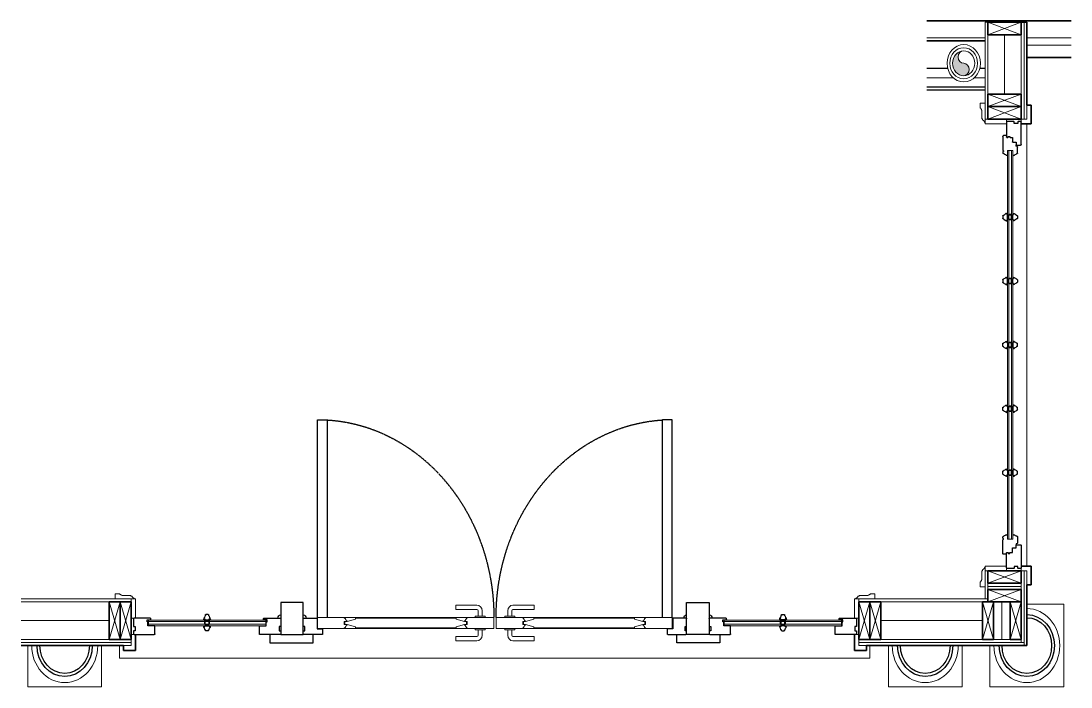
# Model space of a CAD drawing. Header units: inches. Extents: x -6116765 to 6074085, y -988255 to 3489801.
# Drawn here: x -5756407 to -4790894, y 534357 to 1146720 of the extents above; entities that cross this region are included whole.
import ezdxf

# ---------------------------------------------------------------- set-up
doc = ezdxf.new("R2010")
doc.units = ezdxf.units.IN
doc.linetypes.add('HIDDEN', pattern=[0.375, 0.25, -0.125])
for name, color, linetype, lineweight in [('0_11mm_Line_Weight', 8, 'Continuous', 9), ('0_18mm_Line_Weight', 1, 'Continuous', 18), ('0_20mm_Line_Weight', 3, 'Continuous', 20), ('0_35mm_Line_Weight', 4, 'Continuous', 35), ('Doors', 3, 'Continuous', 20), ('Insulation', 31, 'Continuous', 9), ('ME_Plumbing', 1, 'Continuous', 18), ('Partition_Framed', 250, 'Continuous', 25), ('Stairs_Steps', 1, 'Continuous', 18), ('Window_Frames', 250, 'Continuous', 25), ('Window_Glass', 1, 'Continuous', 18)]:
    doc.layers.add(name, color=color, linetype=linetype, lineweight=lineweight)
doc.layers.add('Doors_swing', color=8, linetype='Continuous')
doc.layers.add('Wall', color=7, linetype='Continuous')
doc.linetypes.add('BATTING', pattern='A,0.00254,-2.54,[134,ltypeshp.shx,S=2.54,R=0,X=-2.54,Y=0],-5.08,[134,ltypeshp.shx,S=2.54,R=180,X=2.54,Y=0],-2.54', length=10.16254)

# ---------------------------------------------------------------- blocks, each defined once
blk = doc.blocks.new('Door_Arch')
at = {"layer": 'Doors'}
for p, q in [((-64, 20.6), (-86, 20.6)), ((-86, 20.6), (-86, 0)), ((0, 0), (-86, 0)), ((-64, 17.5), (-64, 20.6)), ((-55, 13.5), (-55, 15.1)), ((-15, 13.5), (-55, 13.5)), ((-15, 11.1), (-15, 13.5)), ((0, 0), (0, 3.2))]:
    blk.add_line(p, q, dxfattribs=at)
blk.add_lwpolyline([(-64, 17.5, 0.073464), (-64, 18.3, 0.073464)], format="xyb", dxfattribs=at)
for centre, radius, start, end in [((-62.4, 14.3), 3.54, 33.549, 117.2539), ((-56, 20.3), 5.33, 229.4186, 280.5885), ((-13.3, 5.4), 6.01, 17.2531, 106.7937), ((-1.5, 9.4), 6.44, 200.7728, 283.8585)]:
    blk.add_arc(centre, radius, start, end, dxfattribs=at)
blk = doc.blocks.new('doors_windows_set')
at = {"layer": 'ME_Plumbing'}
blk.add_hatch(color=256, dxfattribs=at).paths.add_polyline_path([(23936.8, 4828.5, 1), (23936.8, 4778.5, 0.414214), (23986.8, 4828.5, 0.414214), (23936.8, 4878.5, -1)])
at = {"layer": '0_11mm_Line_Weight'}
for p, q in [((23827.6, 4943), (23677.6, 4993)), ((23827.6, 4993), (23677.6, 4943)), ((23827.6, 4654.8), (23677.6, 4704.8)), ((23827.6, 4704.8), (23677.6, 4654.8)), ((23677.6, 4604.8), (23827.6, 4654.8)), ((23827.6, 4604.8), (23677.6, 4654.8)), ((23665.1, 2494.3), (23665.1, 2794)), ((23677.6, 2744), (23827.6, 2794)), ((23827.6, 2744), (23677.6, 2794)), ((23677.6, 2669.3), (23827.6, 2719.3)), ((23827.6, 2669.3), (23677.6, 2719.3)), ((23727.6, 2669.3), (23677.6, 2519.3)), ((23677.6, 2669.3), (23727.6, 2519.3)), ((23852.6, 2669.3), (23802.6, 2519.3)), ((23802.6, 2669.3), (23852.6, 2519.3)), ((24359.4, 2669.3), (24309.4, 2519.3)), ((24309.4, 2669.3), (24359.4, 2519.3)), ((24409.4, 2669.3), (24359.4, 2519.3)), ((24359.4, 2669.3), (24409.4, 2519.3)), ((27683.2, 2519.3), (27733.2, 2669.3)), ((27733.2, 2519.3), (27683.2, 2669.3)), ((27733.2, 2669.3), (27783.2, 2519.3)), ((27783.2, 2669.3), (27733.2, 2519.3)), ((24409.4, 2506.8), (23665.1, 2506.8)), ((23677.6, 2519.3), (23677.6, 2506.8)), ((28179.6, 2506.8), (27683.2, 2506.8))]:
    blk.add_line(p, q, dxfattribs=at)
at = {"layer": '0_18mm_Line_Weight'}
for p, q in [((23453.8, 4931), (23652.6, 4931)), ((23840.1, 4931), (24102.4, 4931)), ((23453.8, 4901), (23652.6, 4901)), ((23652.6, 2813), (23652.6, 4585.8))]:
    blk.add_line(p, q, dxfattribs=at)
at = {"layer": '0_20mm_Line_Weight'}
for p, q in [((23665.1, 4604.8), (23665.1, 4993)), ((23827.6, 4993), (23840.1, 4993)), ((23840.1, 4604.8), (23840.1, 4993)), ((23677.6, 4704.8), (23677.6, 4943)), ((23827.6, 4704.8), (23827.6, 4943)), ((23652.6, 4660.8), (23652.6, 4604.8)), ((23677.6, 4604.8), (23652.6, 4604.8)), ((23678, 4591.8), (23678, 4604.8)), ((23744.1, 4591.8), (23744.1, 4604.8)), ((23827.6, 4604.8), (23840.1, 4604.8)), ((23840.1, 4604.8), (23840.1, 4585.8)), ((23744.1, 4585.8), (23840.1, 4585.8)), ((23677.6, 2794), (23652.6, 2794)), ((23652.6, 2738), (23652.6, 2794)), ((23678, 2807), (23678, 2794)), ((23744.1, 2813), (23840.1, 2813)), ((23744.1, 2807), (23744.1, 2794)), ((23827.6, 2794), (23840.1, 2794)), ((23840.1, 2794), (23840.1, 2813)), ((23840.1, 2681.8), (23840.1, 2794)), ((23677.6, 2719.3), (23677.6, 2744)), ((23827.6, 2719.3), (23827.6, 2744)), ((23827.6, 2681.8), (24409.4, 2681.8)), ((23852.6, 2669.3), (24309.4, 2669.3)), ((24409.4, 2669.3), (24409.4, 2681.8)), ((24409.4, 2681.8), (24428.4, 2681.8)), ((24428.4, 2604.7), (24428.4, 2681.8)), ((27664.2, 2681.8), (27664.2, 2604.7)), ((27683.2, 2681.8), (27664.2, 2681.8)), ((27683.2, 2681.8), (28179.6, 2681.8)), ((27683.2, 2669.3), (27683.2, 2681.8)), ((27783.2, 2669.3), (28179.6, 2669.3)), ((24425.7, 2604.7), (24409.4, 2604.7)), ((27670.2, 2604.7), (27683.2, 2604.7)), ((24425.7, 2538.7), (24409.4, 2538.7)), ((27670.2, 2538.7), (27683.2, 2538.7)), ((23727.6, 2519.3), (23802.6, 2519.3)), ((23852.6, 2519.3), (24309.4, 2519.3)), ((24374.4, 2494.3), (24409.4, 2494.3)), ((24409.4, 2494.3), (24409.4, 2519.3)), ((27683.2, 2519.3), (27683.2, 2494.3)), ((27718.2, 2494.3), (27683.2, 2494.3)), ((27783.2, 2519.3), (28179.6, 2519.3))]:
    blk.add_line(p, q, dxfattribs=at)
at = {"layer": '0_35mm_Line_Weight'}
for p, q in [((23453.8, 4998), (24102.4, 4998)), ((23652.6, 4660.8), (23652.6, 4993)), ((23677.6, 4993), (23652.6, 4993)), ((23677.6, 4993), (23827.6, 4993)), ((23677.6, 4993), (23677.6, 4943)), ((23827.6, 4943), (23827.6, 4993)), ((23677.6, 4943), (23827.6, 4943)), ((23840.1, 4918.5), (24102.4, 4918.5)), ((23453.8, 4851), (23652.6, 4851)), ((23677.6, 4704.8), (23827.6, 4704.8)), ((23677.6, 4604.8), (23677.6, 4704.8)), ((23827.6, 4604.8), (23827.6, 4704.8)), ((23652.6, 4660.8), (23633.6, 4660.8)), ((23633.6, 4585.8), (23633.6, 4660.8)), ((23677.6, 4654.8), (23827.6, 4654.8)), ((23677.6, 4604.8), (23827.6, 4604.8)), ((23677.6, 4585.8), (23633.6, 4585.8)), ((23677.6, 2813), (23633.6, 2813)), ((23633.6, 2738), (23633.6, 2813)), ((23677.6, 2794), (23827.6, 2794)), ((23677.6, 2744), (23677.6, 2794)), ((23827.6, 2744), (23827.6, 2794)), ((23652.6, 2738), (23633.6, 2738)), ((23652.6, 2494.3), (23652.6, 2738)), ((23677.6, 2744), (23827.6, 2744)), ((23677.6, 2669.3), (23677.6, 2719.3)), ((23827.6, 2719.3), (23677.6, 2719.3)), ((23827.6, 2669.3), (23827.6, 2719.3)), ((23852.6, 2669.3), (23677.6, 2669.3)), ((23677.6, 2519.3), (23677.6, 2669.3)), ((23727.6, 2519.3), (23727.6, 2669.3)), ((23802.6, 2519.3), (23802.6, 2669.3)), ((23852.6, 2519.3), (23852.6, 2669.3)), ((24309.4, 2519.3), (24309.4, 2669.3)), ((24309.4, 2669.3), (24359.4, 2669.3)), ((24359.4, 2519.3), (24359.4, 2669.3)), ((24359.4, 2669.3), (24409.4, 2669.3)), ((24409.4, 2519.3), (24409.4, 2669.3)), ((27683.2, 2669.3), (27683.2, 2519.3)), ((27783.2, 2669.3), (27683.2, 2669.3)), ((27733.2, 2669.3), (27733.2, 2519.3)), ((27783.2, 2669.3), (27783.2, 2519.3)), ((24428.4, 2538.7), (24428.4, 2475.3)), ((27664.2, 2538.7), (27664.2, 2475.3)), ((23652.6, 2494.3), (24374.4, 2494.3)), ((23727.6, 2519.3), (23677.6, 2519.3)), ((23852.6, 2519.3), (23802.6, 2519.3)), ((24359.4, 2519.3), (24309.4, 2519.3)), ((24409.4, 2519.3), (24359.4, 2519.3)), ((24374.4, 2494.3), (24374.4, 2475.3)), ((27783.2, 2519.3), (27683.2, 2519.3)), ((27718.2, 2494.3), (28179.6, 2494.3)), ((27718.2, 2494.3), (27718.2, 2475.3)), ((24428.4, 2475.3), (24374.4, 2475.3)), ((27664.2, 2475.3), (27718.2, 2475.3))]:
    blk.add_line(p, q, dxfattribs=at)
at = {"layer": 'Doors', "color": 8, "linetype": 'Continuous'}
for p, q in [((25965.4, 2656.9), (25870.4, 2656.9)), ((25870.4, 2638.9), (25870.4, 2656.9)), ((26127.3, 2656.9), (26222.3, 2656.9)), ((26222.3, 2638.9), (26222.3, 2656.9)), ((25965.4, 2638.9), (25870.4, 2638.9)), ((25956.9, 2612.9), (26001.9, 2612.9)), ((25956.9, 2606.9), (25956.9, 2612.9)), ((25970.4, 2612.9), (25970.4, 2633.9)), ((25988.4, 2612.9), (25988.4, 2633.9)), ((26001.9, 2612.9), (26001.9, 2606.9)), ((26135.8, 2612.9), (26090.8, 2612.9)), ((26090.8, 2612.9), (26090.8, 2606.9)), ((26104.3, 2612.9), (26104.3, 2633.9)), ((26122.3, 2612.9), (26122.3, 2633.9)), ((26127.3, 2638.9), (26222.3, 2638.9)), ((26135.8, 2606.9), (26135.8, 2612.9)), ((25921.3, 2606.9), (25368.2, 2606.9)), ((25368.2, 2591.2), (25368.2, 2578.7)), ((25380.7, 2591.2), (25368.2, 2591.2)), ((25380.7, 2578.7), (25368.2, 2578.7)), ((25371.2, 2591.2), (25371.2, 2578.7)), ((25908.8, 2591.2), (25921.3, 2591.2)), ((25908.8, 2578.7), (25921.3, 2578.7)), ((25918.3, 2591.2), (25918.3, 2578.7)), ((25921.3, 2591.2), (25921.3, 2578.7)), ((26171.3, 2606.9), (26724.4, 2606.9)), ((26183.8, 2591.2), (26171.3, 2591.2)), ((26171.3, 2591.2), (26171.3, 2578.7)), ((26183.8, 2578.7), (26171.3, 2578.7)), ((26174.3, 2591.2), (26174.3, 2578.7)), ((26711.9, 2591.2), (26724.4, 2591.2)), ((26711.9, 2578.7), (26724.4, 2578.7)), ((26721.4, 2591.2), (26721.4, 2578.7)), ((26724.4, 2591.2), (26724.4, 2578.7)), ((25921.3, 2562.9), (25368.2, 2562.9)), ((25965.4, 2530.9), (25870.4, 2530.9)), ((25870.4, 2530.9), (25870.4, 2512.9)), ((25956.9, 2562.9), (25956.9, 2556.9)), ((25956.9, 2556.9), (26001.9, 2556.9)), ((25970.4, 2556.9), (25970.4, 2535.9)), ((25988.4, 2556.9), (25988.4, 2535.9)), ((26001.9, 2556.9), (26001.9, 2562.9)), ((26090.8, 2556.9), (26090.8, 2562.9)), ((26135.8, 2556.9), (26090.8, 2556.9)), ((26104.3, 2556.9), (26104.3, 2535.9)), ((26122.3, 2556.9), (26122.3, 2535.9)), ((26127.3, 2530.9), (26222.3, 2530.9)), ((26135.8, 2562.9), (26135.8, 2556.9)), ((26171.3, 2562.9), (26724.4, 2562.9)), ((26222.3, 2530.9), (26222.3, 2512.9)), ((25965.4, 2512.9), (25870.4, 2512.9)), ((26127.3, 2512.9), (26222.3, 2512.9))]:
    blk.add_line(p, q, dxfattribs=at)
at = {"layer": 'Doors'}
for p, q in [((25248.2, 2606.9), (25368.2, 2606.9)), ((25248.2, 2562.9), (25248.2, 2606.9)), ((25368.2, 2606.9), (25368.2, 2603.9)), ((25380.7, 2591.2), (25418.2, 2600.9)), ((25380.7, 2591.2), (25380.7, 2594.2)), ((25380.7, 2578.7), (25380.7, 2575.7)), ((25380.7, 2578.7), (25418.2, 2568.9)), ((25871.3, 2603.9), (25418.2, 2603.9)), ((25418.2, 2600.9), (25418.2, 2603.9)), ((25418.2, 2565.9), (25418.2, 2568.9)), ((25871.3, 2600.9), (25871.3, 2603.9)), ((25908.8, 2591.2), (25871.3, 2600.9)), ((25908.8, 2578.7), (25871.3, 2568.9)), ((25871.3, 2565.9), (25871.3, 2568.9)), ((25908.8, 2591.2), (25908.8, 2594.2)), ((25908.8, 2578.7), (25908.8, 2575.7)), ((25921.3, 2606.9), (25921.3, 2603.9)), ((26041.3, 2606.9), (25921.3, 2606.9)), ((26041.3, 2562.9), (26041.3, 2606.9)), ((26051.3, 2606.9), (26171.3, 2606.9)), ((26051.3, 2562.9), (26051.3, 2606.9)), ((26171.3, 2606.9), (26171.3, 2603.9)), ((26183.8, 2591.2), (26221.3, 2600.9)), ((26183.8, 2591.2), (26183.8, 2594.2)), ((26183.8, 2578.7), (26221.3, 2568.9)), ((26183.8, 2578.7), (26183.8, 2575.7)), ((26221.3, 2603.9), (26674.4, 2603.9)), ((26221.3, 2600.9), (26221.3, 2603.9)), ((26221.3, 2565.9), (26221.3, 2568.9)), ((26674.4, 2600.9), (26674.4, 2603.9)), ((26711.9, 2591.2), (26674.4, 2600.9)), ((26711.9, 2578.7), (26674.4, 2568.9)), ((26674.4, 2565.9), (26674.4, 2568.9)), ((26711.9, 2591.2), (26711.9, 2594.2)), ((26711.9, 2578.7), (26711.9, 2575.7)), ((26844.4, 2606.9), (26724.4, 2606.9)), ((26724.4, 2606.9), (26724.4, 2603.9)), ((26844.4, 2562.9), (26844.4, 2606.9)), ((25248.2, 2562.9), (25368.2, 2562.9)), ((25368.2, 2562.9), (25368.2, 2565.9)), ((25871.3, 2565.9), (25418.2, 2565.9)), ((25921.3, 2562.9), (25921.3, 2565.9)), ((26041.3, 2562.9), (25921.3, 2562.9)), ((26051.3, 2562.9), (26171.3, 2562.9)), ((26171.3, 2562.9), (26171.3, 2565.9)), ((26221.3, 2565.9), (26674.4, 2565.9)), ((26724.4, 2562.9), (26724.4, 2565.9)), ((26844.4, 2562.9), (26724.4, 2562.9))]:
    blk.add_line(p, q, dxfattribs=at)
at = {"layer": 'Doors', "color": 8, "linetype": 'Continuous'}
for centre, radius, start, end in [((25965.4, 2633.9), 23, 0, 90), ((26127.3, 2633.9), 23, 90, 180), ((25965.4, 2633.9), 5, 0, 90), ((26127.3, 2633.9), 5, 90, 180), ((25965.4, 2535.9), 5, 270, 0), ((25965.4, 2535.9), 23, 270, 0), ((26127.3, 2535.9), 23, 180, 270), ((26127.3, 2535.9), 5, 180, 270)]:
    blk.add_arc(centre, radius, start, end, dxfattribs=at)
at = {"layer": 'Doors'}
for centre, start, end in [((25368.2, 2597.5), 14.0915, 90), ((25368.2, 2572.4), 270, 345.9085), ((25380.7, 2600.6), 194.0915, 270), ((25380.7, 2569.2), 90, 165.9085), ((25908.8, 2600.6), 270, 345.9085), ((25908.8, 2569.2), 14.0915, 90), ((25921.3, 2597.5), 90, 165.9085), ((25921.3, 2572.4), 194.0915, 270), ((26171.3, 2597.5), 14.0915, 90), ((26171.3, 2572.4), 270, 345.9085), ((26183.8, 2600.6), 194.0915, 270), ((26183.8, 2569.2), 90, 165.9085), ((26711.9, 2600.6), 270, 345.9085), ((26711.9, 2569.2), 14.0915, 90), ((26724.4, 2597.5), 90, 165.9085), ((26724.4, 2572.4), 194.0915, 270)]:
    blk.add_arc(centre, 6.44, start, end, dxfattribs=at)
at = {"layer": 'Doors_swing', "color": 8, "linetype": 'HIDDEN', "ltscale": 7}
for p, q in [((25248.2, 2606.9), (25248.2, 3398.8)), ((25248.2, 3398.8), (25292.2, 3398.8)), ((25292.2, 2606.9), (25292.2, 3398.8)), ((26800.4, 2606.9), (26800.4, 3398.8)), ((26844.4, 3398.8), (26800.4, 3398.8)), ((26844.4, 2606.9), (26844.4, 3398.8))]:
    blk.add_line(p, q, dxfattribs=at)
for centre, start, end in [((25248.2, 2606.9), 0, 86.8197), ((26844.4, 2606.9), 93.1803, 180)]:
    blk.add_arc(centre, 793.1, start, end, dxfattribs=at)
at = {"layer": 'Insulation', "linetype": 'BATTING', "ltscale": 7}
for p, q in [((23752.6, 4943), (23752.6, 4704.8)), ((23852.6, 2594.3), (24309.4, 2594.3)), ((27783.2, 2594.3), (28179.6, 2594.3))]:
    blk.add_line(p, q, dxfattribs=at)
at = {"layer": 'Insulation', "linetype": 'BATTING', "ltscale": 3.3}
for p, q in [((23840.1, 4770.4), (23889.3, 4770.4)), ((23984.3, 4770.4), (24102.4, 4770.4))]:
    blk.add_line(p, q, dxfattribs=at)
at = {"layer": 'Insulation', "linetype": 'BATTING', "ltscale": 1.2}
blk.add_line((23677.6, 2731.6), (23827.6, 2731.6), dxfattribs=at)
at = {"layer": 'Insulation', "linetype": 'BATTING', "ltscale": 3.5}
blk.add_line((23765.1, 2669.3), (23765.1, 2519.3), dxfattribs=at)
at = {"layer": 'Insulation'}
blk.add_circle((23936.8, 4828.5), 75, dxfattribs=at)
at = {"layer": 'Insulation', "linetype": 'BATTING', "ltscale": 1.2}
blk.add_circle((23936.8, 4828.5), 62.5, dxfattribs=at)
at = {"layer": 'ME_Plumbing', "color": 4}
blk.add_circle((23936.8, 4828.5), 50, dxfattribs=at)
at = {"layer": 'ME_Plumbing'}
for centre, start, end in [((23936.8, 4853.5), 270, 90), ((23936.8, 4803.5), 90, 270)]:
    blk.add_arc(centre, 25, start, end, dxfattribs=at)
at = {"layer": 'Partition_Framed', "color": 8}
for p, q in [((23840.1, 4807.9), (23864.6, 4807.9)), ((24008.9, 4807.9), (24102.4, 4807.9)), ((23840.1, 4732.9), (24102.4, 4732.9))]:
    blk.add_line(p, q, dxfattribs=at)
at = {"layer": 'Partition_Framed'}
blk.add_line((23840.1, 4720.4), (24102.4, 4720.4), dxfattribs=at)
at = {"layer": 'Stairs_Steps'}
for p, q in [((24358.6, 2494.3), (24358.6, 2443.5)), ((27736.7, 2443.5), (27736.7, 2494.3)), ((24358.6, 2443.5), (27736.7, 2443.5))]:
    blk.add_line(p, q, dxfattribs=at)
for points in [[(23818.5, 2494.3), (23818.5, 2328.4), (23486.7, 2328.4), (23486.7, 2660.1), (23652.6, 2660.1)], [(23943.9, 2494.3), (23943.9, 2328.4), (24275.7, 2328.4), (24275.7, 2494.3)], [(28148.8, 2494.3), (28148.8, 2328.4), (27817, 2328.4), (27817, 2494.3)]]:
    blk.add_lwpolyline(points, dxfattribs=at)
for centre, start in [((23652.6, 2494.3), 90), ((24109.8, 2494.3), 180), ((27982.9, 2494.3), 180)]:
    blk.add_arc(centre, 148.4, start, 0, dxfattribs=at)
at = {"layer": 'Window_Frames'}
for p, q in [((23695.1, 4216.7), (23695.1, 4206.6)), ((23697.1, 4218.7), (23699, 4218.7)), ((23701.5, 4221.5), (23706.6, 4223.2)), ((23712.1, 4225.7), (23709.1, 4225.7)), ((23712.1, 4225.6), (23716, 4227.7)), ((23713.1, 4221.7), (23712.1, 4225.7)), ((23716.1, 4221.7), (23713.1, 4221.7)), ((23716.1, 4201.6), (23716.1, 4221.7)), ((23740, 4201.6), (23740, 4221.7)), ((23740, 4221.7), (23743, 4221.7)), ((23744, 4225.6), (23740.1, 4227.7)), ((23743, 4221.7), (23744, 4225.7)), ((23744, 4225.7), (23747, 4225.7)), ((23754.5, 4221.5), (23749.5, 4223.2)), ((23759, 4218.7), (23757, 4218.7)), ((23761, 4216.7), (23761, 4206.6)), ((23697.1, 4204.6), (23699, 4204.6)), ((23701.5, 4201.8), (23706.6, 4200.1)), ((23709.1, 4197.6), (23712.1, 4197.6)), ((23712.1, 4197.6), (23713.1, 4201.6)), ((23712.1, 4197.7), (23716, 4195.6)), ((23713.1, 4201.6), (23716.1, 4201.6)), ((23743, 4201.6), (23740, 4201.6)), ((23744, 4197.7), (23740.1, 4195.6)), ((23744, 4197.6), (23743, 4201.6)), ((23747, 4197.6), (23744, 4197.6)), ((23754.5, 4201.8), (23749.5, 4200.1)), ((23759, 4204.6), (23757, 4204.6)), ((23695.1, 3960.7), (23695.1, 3950.7)), ((23697.1, 3962.7), (23699, 3962.7)), ((23701.5, 3965.5), (23706.6, 3967.2)), ((23712.1, 3969.7), (23709.1, 3969.7)), ((23712.1, 3969.6), (23716, 3971.7)), ((23713.1, 3965.7), (23712.1, 3969.7)), ((23716.1, 3965.7), (23713.1, 3965.7)), ((23716.1, 3945.7), (23716.1, 3965.7)), ((23740, 3945.7), (23740, 3965.7)), ((23740, 3965.7), (23743, 3965.7)), ((23744, 3969.6), (23740.1, 3971.7)), ((23743, 3965.7), (23744, 3969.7)), ((23744, 3969.7), (23747, 3969.7)), ((23754.5, 3965.5), (23749.5, 3967.2)), ((23759, 3962.7), (23757, 3962.7)), ((23761, 3960.7), (23761, 3950.7)), ((23697.1, 3948.7), (23699, 3948.7)), ((23701.5, 3945.8), (23706.6, 3944.2)), ((23709.1, 3941.7), (23712.1, 3941.7)), ((23712.1, 3941.7), (23713.1, 3945.7)), ((23712.1, 3941.7), (23716, 3939.7)), ((23713.1, 3945.7), (23716.1, 3945.7)), ((23743, 3945.7), (23740, 3945.7)), ((23744, 3941.7), (23740.1, 3939.7)), ((23744, 3941.7), (23743, 3945.7)), ((23747, 3941.7), (23744, 3941.7)), ((23754.5, 3945.8), (23749.5, 3944.2)), ((23759, 3948.7), (23757, 3948.7)), ((23695.1, 3694.7), (23695.1, 3704.7)), ((23697.1, 3706.7), (23699, 3706.7)), ((23701.5, 3709.5), (23706.6, 3711.2)), ((23709.1, 3713.7), (23712.1, 3713.7)), ((23712.1, 3713.6), (23716, 3715.7)), ((23712.1, 3713.7), (23713.1, 3709.7)), ((23713.1, 3709.7), (23716.1, 3709.7)), ((23716.1, 3709.7), (23716.1, 3689.7)), ((23740, 3709.7), (23740, 3689.7)), ((23743, 3709.7), (23740, 3709.7)), ((23744, 3713.6), (23740.1, 3715.7)), ((23744, 3713.7), (23743, 3709.7)), ((23747, 3713.7), (23744, 3713.7)), ((23754.5, 3709.5), (23749.5, 3711.2)), ((23759, 3706.7), (23757, 3706.7)), ((23761, 3694.7), (23761, 3704.7)), ((23697.1, 3692.7), (23699, 3692.7)), ((23701.5, 3689.8), (23706.6, 3688.2)), ((23712.1, 3685.7), (23709.1, 3685.7)), ((23713.1, 3689.7), (23712.1, 3685.7)), ((23712.1, 3685.7), (23716, 3683.7)), ((23716.1, 3689.7), (23713.1, 3689.7)), ((23740, 3689.7), (23743, 3689.7)), ((23744, 3685.7), (23740.1, 3683.7)), ((23743, 3689.7), (23744, 3685.7)), ((23744, 3685.7), (23747, 3685.7)), ((23754.5, 3689.8), (23749.5, 3688.2)), ((23759, 3692.7), (23757, 3692.7)), ((23701.5, 3453.6), (23706.6, 3455.2)), ((23709.1, 3457.7), (23712.1, 3457.7)), ((23712.1, 3457.6), (23716, 3459.7)), ((23712.1, 3457.7), (23713.1, 3453.7)), ((23713.1, 3453.7), (23716.1, 3453.7)), ((23716.1, 3453.7), (23716.1, 3433.7)), ((23740, 3453.7), (23740, 3433.7)), ((23743, 3453.7), (23740, 3453.7)), ((23744, 3457.6), (23740.1, 3459.7)), ((23744, 3457.7), (23743, 3453.7)), ((23747, 3457.7), (23744, 3457.7)), ((23754.5, 3453.6), (23749.5, 3455.2)), ((23695.1, 3438.7), (23695.1, 3448.7)), ((23697.1, 3450.7), (23699, 3450.7)), ((23697.1, 3436.7), (23699, 3436.7)), ((23701.5, 3433.8), (23706.6, 3432.2)), ((23712.1, 3429.7), (23709.1, 3429.7)), ((23713.1, 3433.7), (23712.1, 3429.7)), ((23712.1, 3429.8), (23716, 3427.7)), ((23716.1, 3433.7), (23713.1, 3433.7)), ((23740, 3433.7), (23743, 3433.7)), ((23744, 3429.8), (23740.1, 3427.7)), ((23743, 3433.7), (23744, 3429.7)), ((23744, 3429.7), (23747, 3429.7)), ((23754.5, 3433.8), (23749.5, 3432.2)), ((23759, 3450.7), (23757, 3450.7)), ((23759, 3436.7), (23757, 3436.7)), ((23761, 3438.7), (23761, 3448.7)), ((23701.5, 3197.6), (23706.6, 3199.2)), ((23709.1, 3201.7), (23712.1, 3201.7)), ((23712.1, 3201.7), (23716, 3203.7)), ((23712.1, 3201.7), (23713.1, 3197.7)), ((23744, 3201.7), (23740.1, 3203.7)), ((23744, 3201.7), (23743, 3197.7)), ((23747, 3201.7), (23744, 3201.7)), ((23754.5, 3197.6), (23749.5, 3199.2)), ((23695.1, 3182.7), (23695.1, 3192.7)), ((23697.1, 3194.7), (23699, 3194.7)), ((23697.1, 3180.7), (23699, 3180.7)), ((23701.5, 3177.9), (23706.6, 3176.2)), ((23712.1, 3173.7), (23709.1, 3173.7)), ((23713.1, 3177.7), (23712.1, 3173.7)), ((23712.1, 3173.8), (23716, 3171.7)), ((23713.1, 3197.7), (23716.1, 3197.7)), ((23716.1, 3177.7), (23713.1, 3177.7)), ((23716.1, 3197.7), (23716.1, 3177.7)), ((23740, 3197.7), (23740, 3177.7)), ((23743, 3197.7), (23740, 3197.7)), ((23740, 3177.7), (23743, 3177.7)), ((23744, 3173.8), (23740.1, 3171.7)), ((23743, 3177.7), (23744, 3173.7)), ((23744, 3173.7), (23747, 3173.7)), ((23754.5, 3177.9), (23749.5, 3176.2)), ((23759, 3194.7), (23757, 3194.7)), ((23759, 3180.7), (23757, 3180.7)), ((23761, 3182.7), (23761, 3192.7)), ((24740.6, 2612.5), (24738.9, 2607.4)), ((24743.4, 2617), (24743.4, 2615)), ((24755.4, 2619), (24745.4, 2619)), ((24757.4, 2617), (24757.4, 2615)), ((24760.3, 2612.5), (24761.9, 2607.4)), ((27332.4, 2612.5), (27330.8, 2607.4)), ((27335.3, 2617), (27335.3, 2615)), ((27337.3, 2619), (27347.3, 2619)), ((27349.3, 2617), (27349.3, 2615)), ((27352.1, 2612.5), (27353.8, 2607.4)), ((24736.5, 2601.9), (24734.4, 2598)), ((24736.5, 2570.1), (24734.4, 2574)), ((24736.4, 2605), (24736.4, 2602)), ((24736.4, 2602), (24740.4, 2601)), ((24736.4, 2570), (24740.4, 2571)), ((24736.4, 2567), (24736.4, 2570)), ((24740.4, 2601), (24740.4, 2598)), ((24740.4, 2598), (24760.4, 2598)), ((24740.4, 2574), (24760.4, 2574)), ((24740.4, 2571), (24740.4, 2574)), ((24760.4, 2601), (24764.4, 2602)), ((24760.4, 2598), (24760.4, 2601)), ((24760.4, 2574), (24760.4, 2571)), ((24760.4, 2571), (24764.4, 2570)), ((24764.4, 2602), (24764.4, 2605)), ((24764.4, 2601.9), (24766.4, 2598)), ((24764.4, 2570.1), (24766.4, 2574)), ((24764.4, 2570), (24764.4, 2567)), ((27328.3, 2601.9), (27326.3, 2598)), ((27328.3, 2570.1), (27326.3, 2574)), ((27328.3, 2602), (27328.3, 2605)), ((27332.3, 2601), (27328.3, 2602)), ((27332.3, 2571), (27328.3, 2570)), ((27328.3, 2570), (27328.3, 2567)), ((27332.3, 2598), (27332.3, 2601)), ((27352.3, 2598), (27332.3, 2598)), ((27352.3, 2574), (27332.3, 2574)), ((27332.3, 2574), (27332.3, 2571)), ((27356.3, 2602), (27352.3, 2601)), ((27352.3, 2601), (27352.3, 2598)), ((27352.3, 2571), (27352.3, 2574)), ((27356.3, 2570), (27352.3, 2571)), ((27356.2, 2601.9), (27358.3, 2598)), ((27356.2, 2570.1), (27358.3, 2574)), ((27356.3, 2605), (27356.3, 2602)), ((27356.3, 2567), (27356.3, 2570)), ((24740.6, 2559.5), (24738.9, 2564.6)), ((24743.4, 2555), (24743.4, 2557)), ((24755.4, 2553), (24745.4, 2553)), ((24757.4, 2555), (24757.4, 2557)), ((24760.3, 2559.5), (24761.9, 2564.6)), ((27332.4, 2559.5), (27330.8, 2564.6)), ((27335.3, 2555), (27335.3, 2557)), ((27337.3, 2553), (27347.3, 2553)), ((27349.3, 2555), (27349.3, 2557)), ((27352.1, 2559.5), (27353.8, 2564.6))]:
    blk.add_line(p, q, dxfattribs=at)
for points in [[(23744.1, 4537.5), (23744.1, 4533.5, -0.414214), (23742.1, 4531.5), (23738.1, 4531.5, -0.414214), (23737.1, 4532.5), (23737.1, 4535.5), (23729, 4535.5), (23729, 4532.5, -0.414214), (23728, 4531.5), (23717, 4531.5), (23717, 4513.5, -0.414214), (23716, 4512.5), (23700, 4512.5), (23700, 4501.5, -0.414214), (23699, 4500.4), (23681, 4500.4, -0.414214), (23678, 4503.5), (23678, 4591.8, -0.414214), (23681, 4594.8), (23692, 4594.8), (23693, 4593.8), (23693, 4586.8), (23710, 4586.8), (23710, 4593.8), (23711, 4594.8), (23741.1, 4594.8, -0.414214), (23744.1, 4591.8)], [(23744.1, 2861.3), (23744.1, 2865.3, 0.414214), (23742.1, 2867.4), (23738.1, 2867.4, 0.414214), (23737.1, 2866.4), (23737.1, 2863.3), (23729, 2863.3), (23729, 2866.4, 0.414214), (23728, 2867.4), (23717, 2867.4), (23717, 2885.4, 0.414214), (23716, 2886.4), (23700, 2886.4), (23700, 2897.4, 0.414214), (23699, 2898.4), (23681, 2898.4, 0.414214), (23678, 2895.4), (23678, 2807, 0.414214), (23681, 2804), (23692, 2804), (23693, 2805), (23693, 2812), (23710, 2812), (23710, 2805), (23711, 2804), (23741.1, 2804, 0.414214), (23744.1, 2807)]]:
    blk.add_lwpolyline(points, format="xyb", close=True, dxfattribs=at)
for points in [[(23744.5, 4537.9), (23744.5, 4537.5, -0.548093), (23745.3, 4538.5), (23757.3, 4538.5, -0.414214), (23760.3, 4535.5), (23760.3, 4480.2, -0.339249), (23758.1, 4478.2), (23757.1, 4478.2), (23757.1, 4475.2), (23758.1, 4475.2, -0.330757), (23760.3, 4473.2), (23760.3, 4468.2, -0.325141), (23758, 4466.2), (23756, 4466.2, -0.244999), (23753.3, 4463.7), (23748.7, 4462.5, 0.180533), (23746, 4460.3), (23742.9, 4460.3), (23739, 4458.2)], [(23716, 4457.8), (23711, 4460.4), (23708, 4460.4, 0.180533), (23705.3, 4462.7), (23700.7, 4464, -0.244999), (23698, 4466.5), (23696, 4466.5, -0.414214), (23694, 4468.5), (23694, 4492, -0.31546), (23696, 4494.8), (23700, 4496.3), (23700, 4501.5)], [(23716, 2941), (23711, 2938.4), (23708, 2938.4, -0.180533), (23705.3, 2936.1), (23700.7, 2934.8, 0.244999), (23698, 2932.3), (23696, 2932.3, 0.414214), (23694, 2930.3), (23694, 2906.8, 0.31546), (23696, 2904), (23700, 2902.5), (23700, 2897.4)], [(23744.5, 2860.9), (23744.5, 2861.3, 0.548093), (23745.3, 2860.3), (23757.3, 2860.3, 0.414214), (23760.3, 2863.4), (23760.3, 2918.6, 0.339249), (23758.1, 2920.6), (23757.1, 2920.6), (23757.1, 2923.6), (23758.1, 2923.6, 0.330757), (23760.3, 2925.6), (23760.3, 2930.6, 0.325141), (23758, 2932.6), (23756, 2932.6, 0.244999), (23753.3, 2935.1), (23748.7, 2936.3, -0.180533), (23746, 2938.5), (23742.9, 2938.5), (23739, 2940.6)], [(24495.7, 2597.5, 0.412957), (24496.7, 2598.5), (24496.7, 2602.5, 0.353495), (24494.7, 2604.7), (24422.5, 2604.7, 0.414214), (24419.4, 2601.8), (24419.4, 2570.7), (24426.4, 2570.7), (24426.4, 2553.7), (24419.4, 2553.7), (24419.4, 2541.7, 0.412957), (24422.4, 2538.7), (24512.9, 2538.7, 0.414214), (24515.5, 2541.2), (24515.5, 2573.4), (24484.5, 2573.4), (24484.5, 2588.5, 0.412957), (24483.5, 2589.5), (24480.5, 2589.5), (24480.5, 2597.5), (24495.7, 2597.5)], [(25005.6, 2597.5, -0.412957), (25004.6, 2598.5), (25004.6, 2602.5, -0.353495), (25006.6, 2604.7), (25078.9, 2604.7, -0.414214), (25081.9, 2601.8), (25081.9, 2570.7), (25074.9, 2570.7), (25074.9, 2553.7), (25081.9, 2553.7), (25081.9, 2541.7, -0.412957), (25078.9, 2538.7), (24988.4, 2538.7, -0.414214), (24985.9, 2541.2), (24985.9, 2573.4), (25016.9, 2573.4), (25016.9, 2588.5, -0.412957), (25017.9, 2589.5), (25020.9, 2589.5), (25020.9, 2597.5), (25005.6, 2597.5)], [(25183.8, 2541.7), (25183.8, 2553.7), (25190.8, 2553.7), (25190.8, 2570.7), (25183.8, 2570.7), (25183.8, 2601.8, -0.414214), (25186.8, 2604.7), (25246.2, 2604.7), (25246.2, 2560.9), (25270.7, 2560.9), (25270.7, 2541.2, -0.414214), (25268.1, 2538.7), (25186.8, 2538.7, -0.412957), (25183.8, 2541.7)], [(26908.9, 2541.7), (26908.9, 2553.7), (26901.9, 2553.7), (26901.9, 2570.7), (26908.9, 2570.7), (26908.9, 2601.8, 0.414214), (26905.9, 2604.7), (26846.4, 2604.7), (26846.4, 2560.9), (26822, 2560.9), (26822, 2541.2, 0.414214), (26824.6, 2538.7), (26905.9, 2538.7, 0.412957), (26908.9, 2541.7)], [(27087, 2597.5, 0.412957), (27088, 2598.5), (27088, 2602.5, 0.353495), (27086, 2604.7), (27013.8, 2604.7, 0.414214), (27010.7, 2601.8), (27010.7, 2570.7), (27017.8, 2570.7), (27017.8, 2553.7), (27010.7, 2553.7), (27010.7, 2541.7, 0.412957), (27013.7, 2538.7), (27104.2, 2538.7, 0.414214), (27106.8, 2541.2), (27106.8, 2573.4), (27075.8, 2573.4), (27075.8, 2588.5, 0.412957), (27074.8, 2589.5), (27071.8, 2589.5), (27071.8, 2597.5), (27087, 2597.5)], [(27596.9, 2597.5, -0.412957), (27595.9, 2598.5), (27595.9, 2602.5, -0.353495), (27597.9, 2604.7), (27670.2, 2604.7, -0.414214), (27673.2, 2601.8), (27673.2, 2570.7), (27666.2, 2570.7), (27666.2, 2553.7), (27673.2, 2553.7), (27673.2, 2541.7, -0.412957), (27670.2, 2538.7), (27579.7, 2538.7, -0.414214), (27577.2, 2541.2), (27577.2, 2573.4), (27608.2, 2573.4), (27608.2, 2588.5, -0.412957), (27609.2, 2589.5), (27612.2, 2589.5), (27612.2, 2597.5), (27596.9, 2597.5)]]:
    blk.add_lwpolyline(points, format="xyb", dxfattribs=at)
at = {"layer": 'Window_Frames', "const_width": 2}
for points in [[(23721, 4211.9), (23720, 4211.9)], [(23721, 4211.9), (23720, 4211.9)], [(23735, 4211.9), (23736, 4211.9)], [(23735, 4211.9), (23736, 4211.9)], [(23721, 3955.9), (23720, 3955.9)], [(23721, 3955.9), (23720, 3955.9)], [(23735, 3955.9), (23736, 3955.9)], [(23735, 3955.9), (23736, 3955.9)], [(23721, 3699.4), (23720, 3699.4)], [(23721, 3699.4), (23720, 3699.4)], [(23735, 3699.4), (23736, 3699.4)], [(23735, 3699.4), (23736, 3699.4)], [(23721, 3443.4), (23720, 3443.4)], [(23721, 3443.4), (23720, 3443.4)], [(23735, 3443.4), (23736, 3443.4)], [(23735, 3443.4), (23736, 3443.4)], [(23721, 3187.4), (23720, 3187.4)], [(23721, 3187.4), (23720, 3187.4)], [(23735, 3187.4), (23736, 3187.4)], [(23735, 3187.4), (23736, 3187.4)], [(24750.7, 2593), (24750.7, 2594)], [(24750.7, 2593), (24750.7, 2594)], [(24750.7, 2579), (24750.7, 2578)], [(24750.7, 2579), (24750.7, 2578)], [(27342, 2593), (27342, 2594)], [(27342, 2593), (27342, 2594)], [(27342, 2579), (27342, 2578)], [(27342, 2579), (27342, 2578)]]:
    blk.add_lwpolyline(points, dxfattribs=at)
at = {"layer": 'Window_Frames'}
for points in [[(23735, 4201.9), (23721, 4201.9), (23721, 4221.9), (23735, 4221.9)], [(23721, 4201.9), (23735, 4201.9), (23735, 4221.9), (23721, 4221.9)], [(23734.5, 4202.4), (23721.5, 4202.4), (23721.5, 4221.4), (23734.5, 4221.4)], [(23721.5, 4202.4), (23734.5, 4202.4), (23734.5, 4221.4), (23721.5, 4221.4)], [(23735, 3945.9), (23721, 3945.9), (23721, 3965.9), (23735, 3965.9)], [(23721, 3945.9), (23735, 3945.9), (23735, 3965.9), (23721, 3965.9)], [(23734.5, 3946.4), (23721.5, 3946.4), (23721.5, 3965.4), (23734.5, 3965.4)], [(23721.5, 3946.4), (23734.5, 3946.4), (23734.5, 3965.4), (23721.5, 3965.4)], [(23735, 3709.4), (23721, 3709.4), (23721, 3689.4), (23735, 3689.4)], [(23721, 3709.4), (23735, 3709.4), (23735, 3689.4), (23721, 3689.4)], [(23734.5, 3708.9), (23721.5, 3708.9), (23721.5, 3689.9), (23734.5, 3689.9)], [(23721.5, 3708.9), (23734.5, 3708.9), (23734.5, 3689.9), (23721.5, 3689.9)], [(23735, 3453.4), (23721, 3453.4), (23721, 3433.4), (23735, 3433.4)], [(23721, 3453.4), (23735, 3453.4), (23735, 3433.4), (23721, 3433.4)], [(23734.5, 3452.9), (23721.5, 3452.9), (23721.5, 3433.9), (23734.5, 3433.9)], [(23721.5, 3452.9), (23734.5, 3452.9), (23734.5, 3433.9), (23721.5, 3433.9)], [(23735, 3197.4), (23721, 3197.4), (23721, 3177.4), (23735, 3177.4)], [(23721, 3197.4), (23735, 3197.4), (23735, 3177.4), (23721, 3177.4)], [(23734.5, 3196.9), (23721.5, 3196.9), (23721.5, 3177.9), (23734.5, 3177.9)], [(23721.5, 3196.9), (23734.5, 3196.9), (23734.5, 3177.9), (23721.5, 3177.9)], [(24740.7, 2593), (24740.7, 2579), (24760.7, 2579), (24760.7, 2593)], [(24740.7, 2579), (24740.7, 2593), (24760.7, 2593), (24760.7, 2579)], [(24741.2, 2592.5), (24741.2, 2579.5), (24760.2, 2579.5), (24760.2, 2592.5)], [(24741.2, 2579.5), (24741.2, 2592.5), (24760.2, 2592.5), (24760.2, 2579.5)], [(27352, 2593), (27352, 2579), (27332, 2579), (27332, 2593)], [(27352, 2579), (27352, 2593), (27332, 2593), (27332, 2579)], [(27351.5, 2592.5), (27351.5, 2579.5), (27332.5, 2579.5), (27332.5, 2592.5)], [(27351.5, 2579.5), (27351.5, 2592.5), (27332.5, 2592.5), (27332.5, 2579.5)]]:
    blk.add_lwpolyline(points, close=True, dxfattribs=at)
for points in [[(25081.9, 2666.8), (25081.9, 2538.7), (25183.8, 2538.7), (25183.8, 2666.8), (25081.9, 2666.8)], [(27010.7, 2666.8), (27010.7, 2538.7), (26908.9, 2538.7), (26908.9, 2666.8), (27010.7, 2666.8)], [(25033.7, 2538.7), (25033.7, 2505.5), (25227.4, 2505.5), (25227.4, 2538.7)], [(27059, 2538.7), (27059, 2505.5), (26865.2, 2505.5), (26865.2, 2538.7)]]:
    blk.add_lwpolyline(points, dxfattribs=at)
for centre, radius, start, end in [((23697.1, 4216.7), 2, 90, 180), ((23702.9, 4217.7), 4, 110.2206, 166.9098), ((23704.5, 4227.7), 5, 295.1784, 336.1126), ((23751.6, 4227.7), 5, 203.8874, 244.8216), ((23753.1, 4217.7), 4, 13.0902, 69.7794), ((23759, 4216.7), 2, 0, 90), ((23697.1, 4206.6), 2, 180, 270), ((23702.9, 4205.6), 4, 193.0902, 249.7794), ((23704.5, 4195.6), 5, 23.8874, 64.8216), ((23751.6, 4195.6), 5, 115.1784, 156.1126), ((23753.1, 4205.6), 4, 290.2206, 346.9098), ((23759, 4206.6), 2, 270, 0), ((23697.1, 3960.7), 2, 90, 180), ((23702.9, 3961.8), 4, 110.2206, 166.9098), ((23704.5, 3971.7), 5, 295.1784, 336.1126), ((23751.6, 3971.7), 5, 203.8874, 244.8216), ((23753.1, 3961.8), 4, 13.0902, 69.7794), ((23759, 3960.7), 2, 0, 90), ((23697.1, 3950.7), 2, 180, 270), ((23702.9, 3949.6), 4, 193.0902, 249.7794), ((23704.5, 3939.6), 5, 23.8874, 64.8216), ((23751.6, 3939.6), 5, 115.1784, 156.1126), ((23753.1, 3949.6), 4, 290.2206, 346.9098), ((23759, 3950.7), 2, 270, 0), ((23697.1, 3704.7), 2, 90, 180), ((23702.9, 3705.8), 4, 110.2206, 166.9098), ((23704.5, 3715.7), 5, 295.1784, 336.1126), ((23751.6, 3715.7), 5, 203.8874, 244.8216), ((23753.1, 3705.8), 4, 13.0902, 69.7794), ((23759, 3704.7), 2, 0, 90), ((23697.1, 3694.7), 2, 180, 270), ((23702.9, 3693.6), 4, 193.0902, 249.7794), ((23704.5, 3683.6), 5, 23.8874, 64.8216), ((23751.6, 3683.6), 5, 115.1784, 156.1126), ((23753.1, 3693.6), 4, 290.2206, 346.9098), ((23759, 3694.7), 2, 270, 0), ((23702.9, 3449.8), 4, 110.2206, 166.9098), ((23704.5, 3459.7), 5, 295.1784, 336.1126), ((23751.6, 3459.7), 5, 203.8874, 244.8216), ((23753.1, 3449.8), 4, 13.0902, 69.7794), ((23697.1, 3448.7), 2, 90, 180), ((23697.1, 3438.7), 2, 180, 270), ((23702.9, 3437.6), 4, 193.0902, 249.7794), ((23704.5, 3427.7), 5, 23.8874, 64.8216), ((23751.6, 3427.7), 5, 115.1784, 156.1126), ((23753.1, 3437.6), 4, 290.2206, 346.9098), ((23759, 3448.7), 2, 0, 90), ((23759, 3438.7), 2, 270, 0), ((23704.5, 3203.7), 5, 295.1784, 336.1126), ((23751.6, 3203.7), 5, 203.8874, 244.8216), ((23697.1, 3192.7), 2, 90, 180), ((23697.1, 3182.7), 2, 180, 270), ((23702.9, 3193.8), 4, 110.2206, 166.9098), ((23702.9, 3181.6), 4, 193.0902, 249.7794), ((23704.5, 3171.7), 5, 23.8874, 64.8216), ((23751.6, 3171.7), 5, 115.1784, 156.1126), ((23753.1, 3193.8), 4, 13.0902, 69.7794), ((23753.1, 3181.6), 4, 290.2206, 346.9098), ((23759, 3192.7), 2, 0, 90), ((23759, 3182.7), 2, 270, 0), ((23652.6, 2494.3), 124.3, 90, 0), ((24744.3, 2611.1), 4, 103.0902, 159.7794), ((24745.4, 2617), 2, 90, 180), ((24755.4, 2617), 2, 0, 90), ((24756.5, 2611.1), 4, 20.2206, 76.9098), ((25081.9, 2604.7), 12.7, 90, 180), ((25183.8, 2604.7), 12.7, 0, 90), ((26908.9, 2604.7), 12.7, 90, 180), ((27010.7, 2604.7), 12.7, 0, 90), ((27336.2, 2611.1), 4, 103.0902, 159.7794), ((27337.3, 2617), 2, 90, 180), ((27347.3, 2617), 2, 0, 90), ((27348.4, 2611.1), 4, 20.2206, 76.9098), ((23652.6, 2494.3), 111.6, 90, 0), ((24734.4, 2609.5), 5, 293.8874, 334.8216), ((24766.5, 2609.5), 5, 205.1784, 246.1126), ((27326.2, 2609.5), 5, 293.8874, 334.8216), ((27358.3, 2609.5), 5, 205.1784, 246.1126), ((24734.4, 2562.5), 5, 25.1784, 66.1126), ((24744.3, 2560.9), 4, 200.2206, 256.9098), ((24745.4, 2555), 2, 180, 270), ((24755.4, 2555), 2, 270, 0), ((24756.5, 2560.9), 4, 283.0902, 339.7794), ((24766.5, 2562.5), 5, 113.8874, 154.8216), ((27326.2, 2562.5), 5, 25.1784, 66.1126), ((27336.2, 2560.9), 4, 200.2206, 256.9098), ((27337.3, 2555), 2, 180, 270), ((27347.3, 2555), 2, 270, 0), ((27348.4, 2560.9), 4, 283.0902, 339.7794), ((27358.3, 2562.5), 5, 113.8874, 154.8216), ((24109.8, 2494.3), 124.3, 180, 0), ((24109.8, 2494.3), 111.6, 180, 0), ((27982.9, 2494.3), 124.3, 180, 0), ((27982.9, 2494.3), 111.6, 180, 0)]:
    blk.add_arc(centre, radius, start, end, dxfattribs=at)
at = {"layer": 'Window_Glass'}
for p, q in [((23739, 4478.3), (23716, 4478.3)), ((23716, 4478.3), (23716, 2920.5)), ((23722, 4478.3), (23722, 2920.5)), ((23733, 2920.5), (23733, 4478.3)), ((23739, 2920.5), (23739, 4478.3)), ((23716, 2920.5), (23739, 2920.5)), ((25014.9, 2596.9), (24486.5, 2596.9)), ((24486.5, 2596.9), (24486.5, 2574)), ((25014.9, 2590.9), (24486.5, 2590.9)), ((24486.5, 2580), (25014.9, 2580)), ((24486.5, 2574), (25014.9, 2574)), ((25014.9, 2574), (25014.9, 2596.9)), ((27077.8, 2574), (27077.8, 2596.9)), ((27077.8, 2596.9), (27606.2, 2596.9)), ((27077.8, 2590.9), (27606.2, 2590.9)), ((27606.2, 2580), (27077.8, 2580)), ((27606.2, 2574), (27077.8, 2574)), ((27606.2, 2596.9), (27606.2, 2574))]:
    blk.add_line(p, q, dxfattribs=at)
at = {"rotation": 270}
blk.add_blockref('Door_Arch', (23840.1, 4591.8), dxfattribs=at)
at = {"xscale": -1, "rotation": 270}
blk.add_blockref('Door_Arch', (23840.1, 2807), dxfattribs=at)
blk.add_blockref('Door_Arch', (24422.4, 2681.8))
at = {"xscale": -1}
blk.add_blockref('Door_Arch', (27670.2, 2681.8), dxfattribs=at)

msp = doc.modelspace()

# ---------------------------------------------------------------- block references
at = {"layer": 'Wall', "xscale": -204.3088964924482, "yscale": 229.3845259082618, "zscale": 204.3088964924482}
msp.add_blockref('doors_windows_set', (936.069, 266.519), dxfattribs=at)

doc.saveas('drawing.dxf')
